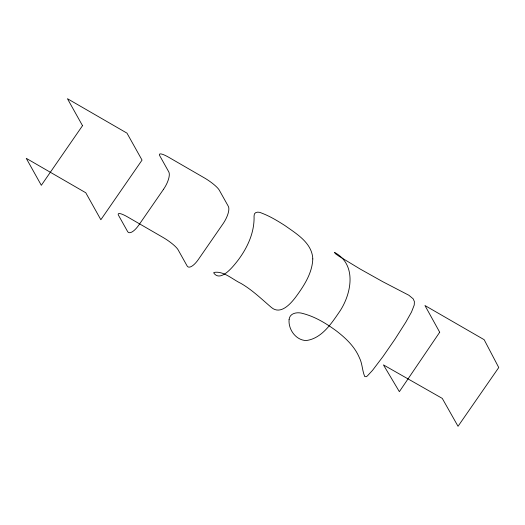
<?xml version="1.0" encoding="UTF-8"?>
<svg xmlns="http://www.w3.org/2000/svg" width="525" height="525" viewBox="0 0 525 525"><rect width="100%" height="100%" fill="white"/><g stroke="black" fill="none" stroke-linecap="round" stroke-linejoin="round"><path stroke-width="0.79" d="M312.795 258.923C312.237 273.374 303.791 286.132 295.463 297.419C290.207 304.231 280.553 315.026 271.53 307.565C261.627 299.119 252.249 289.931 240.896 283.369C232.536 279.451 223.519 270.631 213.924 272.449L213.727 272.928C220.638 282.949 233.737 265.709 237.93 260.387C247.537 247.623 254.618 232.332 254.054 216.064C253.68 211.523 258.871 211.477 261.791 213.143C269.994 216.267 277.554 220.848 284.931 225.566C296.553 233.828 312.113 242.95 312.795 258.923M289.091 319.502C288.14 329.339 295.811 340.233 306.134 340.554C321.221 338.645 330.809 324.417 338.756 312.828C351.35 295.083 357.637 264.62 334.543 252.42L335.331 253.627L338.822 256.108L360.058 268.977L382.653 281.636L408.857 295.247L413.188 298.843L414.389 301.593L414.245 305.005L411.515 312.021L405.832 322.14L395.01 339.15L382.988 356.554L372.527 370.355L367.349 375.952L366.253 376.688L364.777 376.602C362.178 370.643 362.421 363.635 359.389 357.722C354.736 346.559 345.653 338.054 336.243 330.822C326.13 323.413 315.138 316.68 302.899 313.51C297.682 311.798 289.754 312.808 289.091 319.502M439.701 332.24L399.361 391.663L383.434 364.895L442.267 398.396L458.036 426.293L498.75 367.539L484.155 339.695L424.955 305.524L439.701 332.24M82.517 125.678L41.324 185.305L26.25 158.333L85.778 192.76L100.853 219.732L142.045 160.105L126.971 133.133L67.443 98.707L82.517 125.678M163.57 189.243L138.856 225.022A14.792 5.434 -60 0 1 127.608 231.551L118.558 215.368A14.792 2.94 34.6 0 1 127.45 216.858L163.17 237.517A14.792 2.94 34.6 0 1 178.093 249.795L187.136 265.978A14.792 5.434 -60 0 0 198.391 259.448L223.105 223.67A14.792 5.434 -60 0 0 228.329 206.351L219.286 190.168A14.792 2.94 34.6 0 0 204.363 177.89L168.643 157.231A14.792 2.94 34.6 0 0 159.751 155.741L168.794 171.924A14.792 5.434 -60 0 1 163.57 189.243"/></g></svg>
